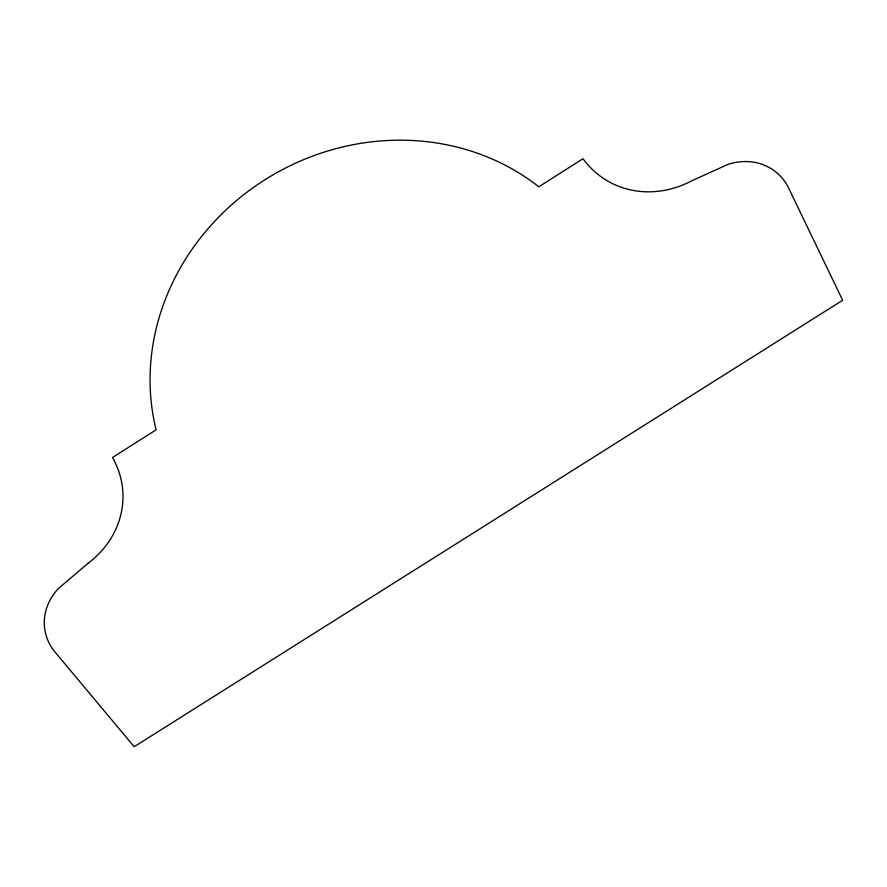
<?xml version="1.0" encoding="UTF-8"?>
<svg xmlns="http://www.w3.org/2000/svg" width="887" height="887" viewBox="0 0 887 887"><rect width="100%" height="100%" fill="white"/><g stroke="black" fill="none" stroke-linecap="round" stroke-linejoin="round"><path stroke-width="1.33" d="M88.024 563.334L58.121 588.78A60.238 52.056 -9.2 0 0 54.473 651.402L134.17 746.721L842.65 300.261L788.255 187.268A61.003 52.998 -51.8 0 0 728.294 164.228L691.716 180.837A99 88.423 -58.8 0 1 583.014 158.718L538.808 186.791A237.849 218.878 -29.7 0 0 264.448 180.061A237.849 218.878 -29.7 0 0 156.101 429.829L112.505 457.526A97.825 86.782 -2.3 0 1 88.024 563.334"/></g></svg>
